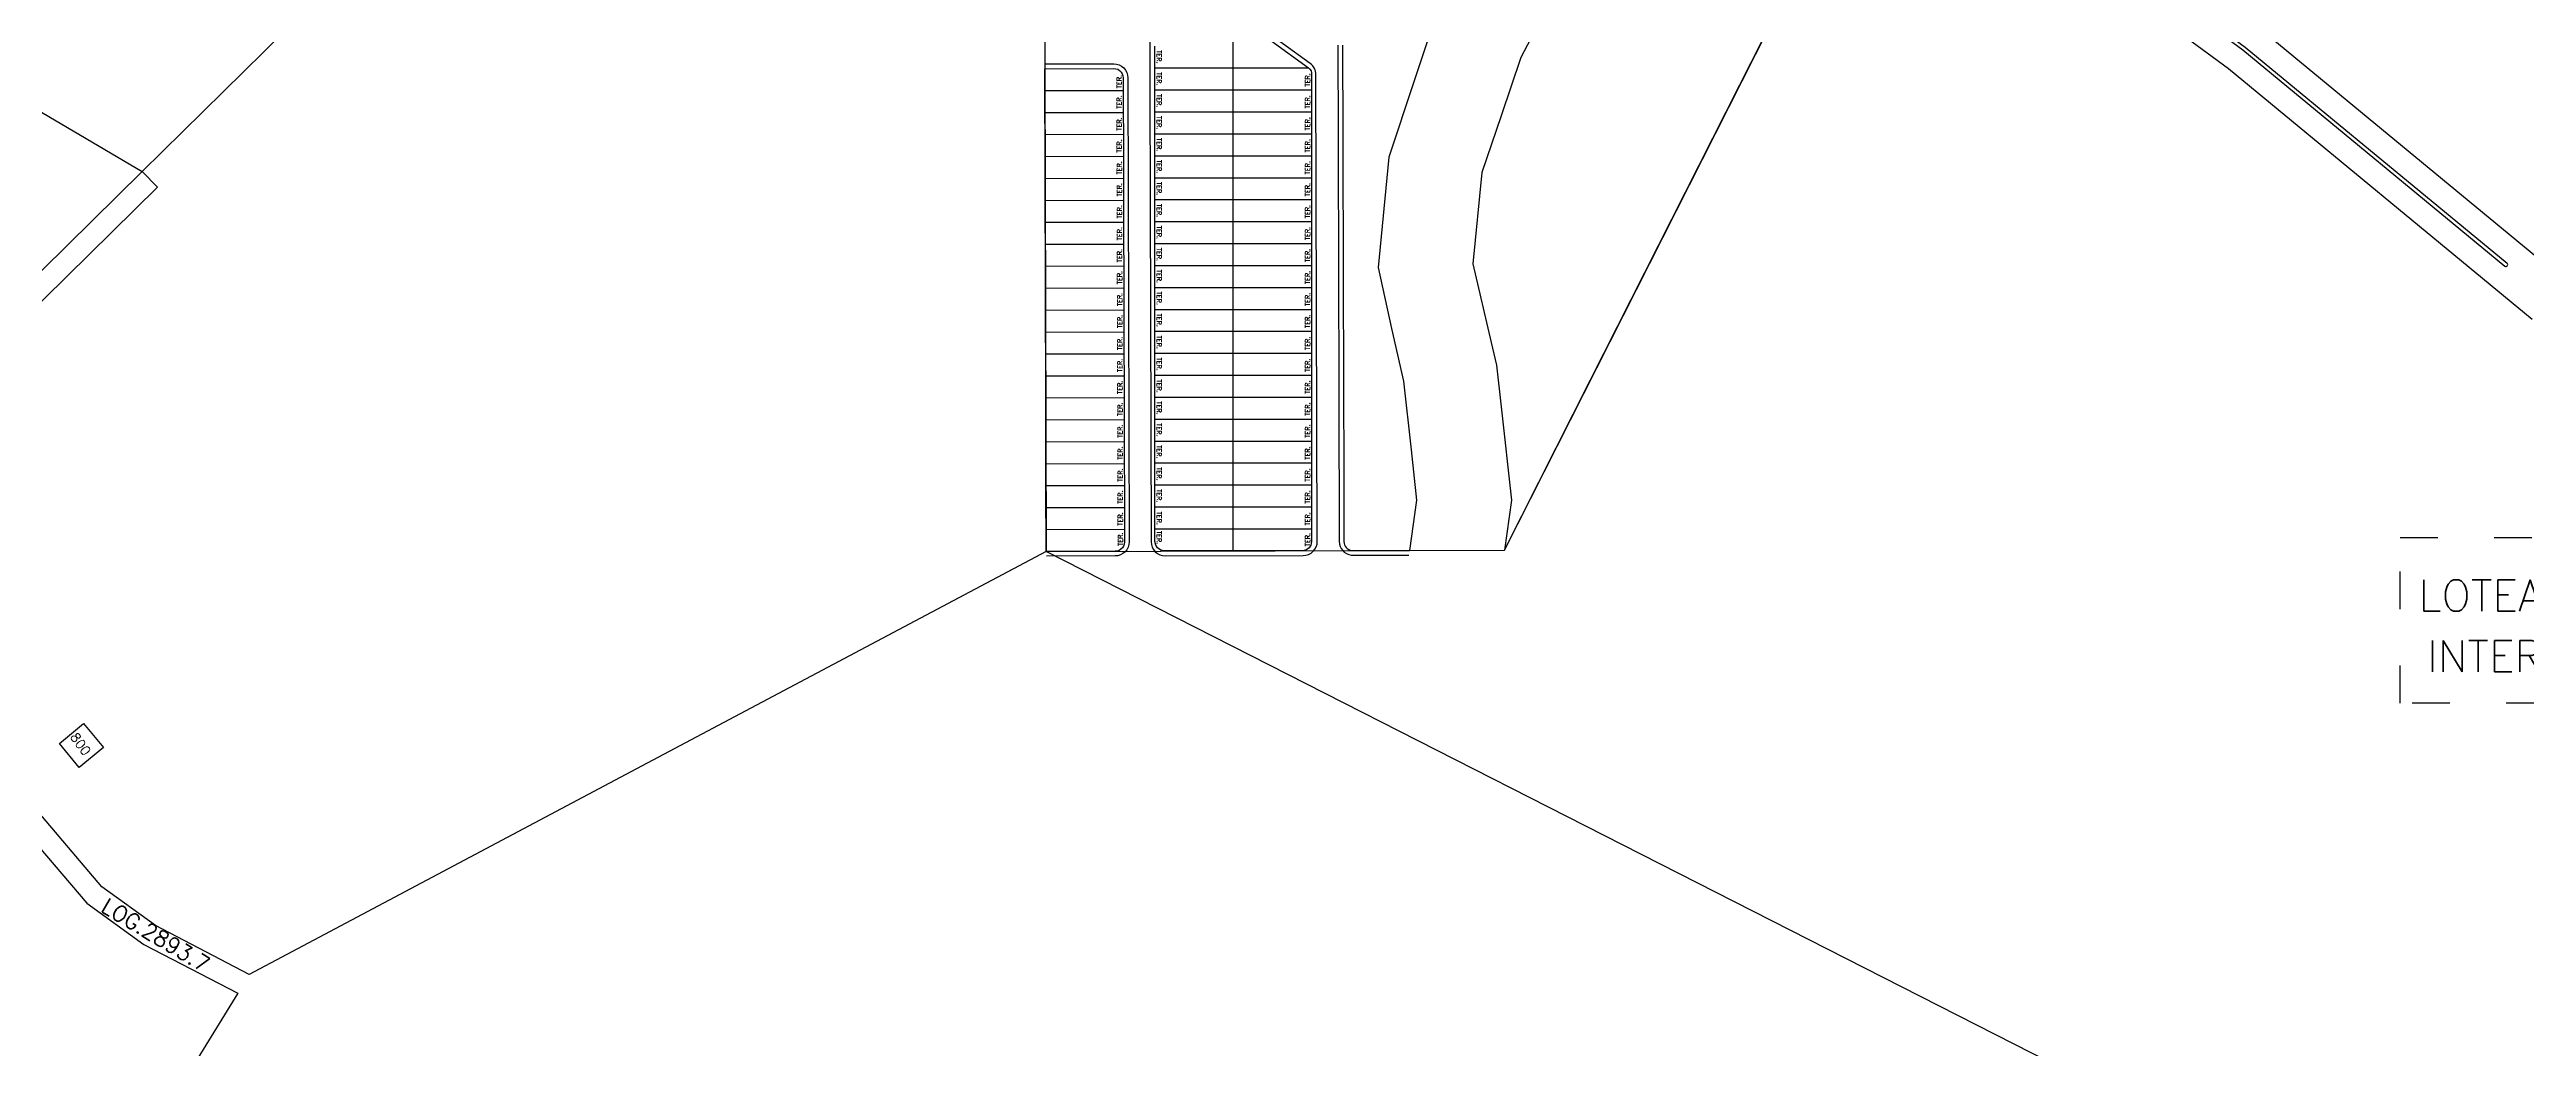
# Model space of a CAD drawing. Extents: x 714896 to 749292, y 8417558 to 8447149.
# Drawn here: x 742855 to 743645, y 8428664 to 8428983 of the extents above; entities that cross this region are included whole.
import ezdxf

# ---------------------------------------------------------------- set-up
doc = ezdxf.new("R2010")
doc.units = 0
doc.header["$MEASUREMENT"] = 0
doc.linetypes.add('ACAD_ISO03W100', pattern=[30, 12, -18])
for name, color, linetype in [('LOTE', 7, 'CONTINUOUS'), ('MEIO_FIO', 24, 'CONTINUOUS'), ('NUM-PORTA', 7, 'CONTINUOUS'), ('QUADRA', 6, 'CONTINUOUS'), ('TEXTO', 7, 'CONTINUOUS'), ('TEXTODERUA', 3, 'CONTINUOUS')]:
    doc.layers.add(name, color=color, linetype=linetype)
doc.styles.add('ROMANS', font='ROMANS.SHX', dxfattribs={"height": 1.5})

msp = doc.modelspace()

# ---------------------------------------------------------------- linework, layer by layer
at = {"layer": 'LOTE', "color": 7, "linetype": 'CONTINUOUS'}
for points in [[(742562.88, 8429133.82), (742884.46, 8428944.21)], [(742975.23, 8429033.6), (742884.46, 8428944.21)], [(743232.5, 8428823.25), (743232.5, 8428994.68)], [(743207.5, 8428977.25), (743256.49, 8428977.25)], [(743172.41, 8428970.02), (743197.41, 8428970.09)], [(743207.5, 8428970.25), (743257.5, 8428970.25)], [(743172.42, 8428963.02), (743197.42, 8428963.09)], [(743207.5, 8428963.25), (743257.5, 8428963.25)], [(743172.44, 8428956.02), (743197.44, 8428956.09)], [(743207.5, 8428956.25), (743257.5, 8428956.25)], [(743172.46, 8428949.02), (743197.46, 8428949.09)], [(743172.48, 8428942.02), (743197.48, 8428942.09)], [(743207.5, 8428949.25), (743257.5, 8428949.25)], [(743207.5, 8428942.25), (743257.5, 8428942.25)], [(743172.5, 8428935.02), (743197.5, 8428935.09)], [(743207.5, 8428935.25), (743257.5, 8428935.25)], [(743172.52, 8428928.02), (743197.52, 8428928.09)], [(743207.5, 8428928.25), (743257.5, 8428928.25)], [(743172.54, 8428921.02), (743197.54, 8428921.09)], [(743207.5, 8428921.25), (743257.5, 8428921.25)], [(743172.56, 8428914.02), (743197.56, 8428914.09)], [(743207.5, 8428914.25), (743257.5, 8428914.25)], [(743172.58, 8428907.02), (743197.58, 8428907.09)], [(743207.5, 8428907.25), (743257.5, 8428907.25)], [(743172.6, 8428900.02), (743197.6, 8428900.09)], [(743207.5, 8428900.25), (743257.5, 8428900.25)], [(743172.62, 8428893.02), (743197.62, 8428893.09)], [(743207.5, 8428893.25), (743257.5, 8428893.25)], [(743172.64, 8428886.02), (743197.64, 8428886.09)], [(743172.66, 8428879.02), (743197.66, 8428879.09)], [(743207.5, 8428886.25), (743257.5, 8428886.25)], [(743207.5, 8428879.25), (743257.5, 8428879.25)], [(743172.68, 8428872.02), (743197.68, 8428872.09)], [(743207.5, 8428872.25), (743257.5, 8428872.25)], [(743172.7, 8428865.02), (743197.7, 8428865.09)], [(743207.5, 8428865.25), (743257.5, 8428865.25)], [(743172.72, 8428858.02), (743197.72, 8428858.09)], [(743207.5, 8428858.25), (743257.5, 8428858.25)], [(743172.74, 8428851.02), (743197.74, 8428851.09)], [(743207.5, 8428851.25), (743257.5, 8428851.25)], [(743172.76, 8428844.02), (743197.76, 8428844.09)], [(743207.5, 8428844.25), (743257.5, 8428844.25)], [(743172.78, 8428837.02), (743197.78, 8428837.09)], [(743207.5, 8428837.25), (743257.5, 8428837.25)], [(743172.8, 8428830.02), (743197.8, 8428830.09)], [(743207.5, 8428830.25), (743257.5, 8428830.25)]]:
    msp.add_lwpolyline(points, dxfattribs=at)
at = {"layer": 'LOTE', "color": 7}
for points in [[(743370.52, 8429118.24), (743554.51, 8428982.99), (743638.09, 8428914.06)], [(743371.08, 8429119.06), (743555.23, 8428983.89), (743638.83, 8428914.94)]]:
    msp.add_lwpolyline(points, dxfattribs=at)
at = {"layer": 'LOTE', "color": 4, "linetype": 'CONTINUOUS'}
for points in [[(743399.61, 8429083.45), (743388.19, 8429065.25), (743378.25, 8429055.36), (743371.36, 8429048.51), (743362.38, 8429037.14), (743340.15, 8429009), (743336.98, 8429004.78), (743330.63, 8428992.7), (743324.28, 8428980.56), (743317.93, 8428961.94), (743311.76, 8428943.86), (743308.94, 8428914.81), (743314.75, 8428889.71), (743316.44, 8428882.44), (743317.93, 8428869.17), (743321.28, 8428839.35), (743319.02, 8428823.42)], [(743296.69, 8428992.6), (743290.23, 8428973.19), (743282.1, 8428948.77), (743278.68, 8428913.56), (743282.93, 8428894.14), (743286.82, 8428877.36), (743289.28, 8428855.46), (743290.99, 8428839.42), (743288.71, 8428823.34)]]:
    msp.add_lwpolyline(points, dxfattribs=at)
at = {"layer": 'LOTE', "linetype": 'CONTINUOUS'}
for points in [[(744045.2, 8428379.06), (743172.82, 8428823.02), (743319.02, 8428823.42), (743436.92, 8429056.39), (743438.3, 8429059.11), (743549.93, 8428977.05), (743646.82, 8428897.14)], [(743650.4, 8428915.11), (743559.81, 8428989.83)]]:
    msp.add_lwpolyline(points, dxfattribs=at)
at = {"layer": 'LOTE', "color": 7, "linetype": 'ACAD_ISO03W100'}
msp.add_lwpolyline([(743604.71, 8428827.52), (743710.56, 8428827.52), (743710.56, 8428774.64), (743604.71, 8428774.64)], close=True, dxfattribs=at)
at = {"layer": 'LOTE', "color": 7, "linetype": 'CONTINUOUS', "flags": 128}
msp.add_lwpolyline([(742858.05, 8428761.79), (742865.76, 8428768.16), (742872.13, 8428760.45), (742864.42, 8428754.08), (742858.05, 8428761.79)], dxfattribs=at)
at = {"layer": 'LOTE', "color": 7}
msp.add_arc((743638.45, 8428914.51), 0.575, 232.05141, 47.99592, dxfattribs=at)
at = {"layer": 'MEIO_FIO', "color": 24, "linetype": 'CONTINUOUS'}
msp.add_lwpolyline([(743257.03, 8428978.71), (743212.94, 8429010.68, 0.613463), (743205.8, 8429007.03), (743206.31, 8428826.11, 0.414214), (743210.82, 8428821.62), (743254.82, 8428821.74, 0.414214), (743259.31, 8428826.26), (743258.89, 8428975.08, 0.23957)], format="xyb", close=True, dxfattribs=at)
msp.add_lwpolyline([(743265.87, 8428984.55), (743265.89, 8428975), (743265.92, 8428965.45), (743265.95, 8428952.71), (743266, 8428936.79), (743266.03, 8428927.23), (743266.06, 8428914.5), (743266.11, 8428898.57), (743266.13, 8428889.02), (743266.16, 8428879.47), (743266.19, 8428866.73), (743266.22, 8428857.18), (743266.27, 8428841.25), (743266.29, 8428831.7), (743266.3, 8428828.52), (743266.31, 8428826.26), (743266.41, 8428825.31), (743266.63, 8428824.62), (743266.96, 8428823.95), (743267.4, 8428823.34), (743267.92, 8428822.83), (743268.6, 8428822.36), (743269.38, 8428822.02), (743270.13, 8428821.87), (743271.14, 8428821.79), (743275.49, 8428821.8), (743288.49, 8428821.84)], dxfattribs=at)
msp.add_lwpolyline([(743172.41, 8428978.52), (743194.38, 8428978.58, -0.414214), (743198.89, 8428974.09), (743199.31, 8428826.09, -0.414214), (743194.82, 8428821.58), (743172.98, 8428821.51)], format="xyb", dxfattribs=at)
at = {"layer": 'QUADRA', "color": 6, "linetype": 'CONTINUOUS'}
for points in [[(742761.81, 8429305.12), (743080.2, 8429074.22), (743083.2, 8429076.08), (743172.28, 8429015.01), (743172.36, 8428987.02), (743172.39, 8428977.02), (743172.82, 8428823.02), (743045.51, 8428755.45), (742918.6, 8428688.1), (742918.6, 8428688.1), (742888.71, 8428703.67), (742871.65, 8428716.04), (742825.37, 8428770.54)], [(742809.86, 8428860.93), (742889.37, 8428939.22), (742884.46, 8428944.21), (742804.69, 8428865.65)]]:
    msp.add_lwpolyline(points, dxfattribs=at)
at = {"layer": 'QUADRA'}
for points in [[(743267.37, 8428984.56), (743267.39, 8428975), (743267.42, 8428965.45), (743267.45, 8428952.71), (743267.5, 8428936.79), (743267.53, 8428927.24), (743267.56, 8428914.5), (743267.61, 8428898.58), (743267.63, 8428889.02), (743267.66, 8428879.47), (743267.69, 8428866.73), (743267.72, 8428857.18), (743267.77, 8428841.26), (743267.79, 8428831.71), (743267.8, 8428828.52), (743267.81, 8428826.35), (743267.89, 8428825.61), (743268.02, 8428825.18), (743268.24, 8428824.73), (743268.54, 8428824.33), (743268.88, 8428823.99), (743269.34, 8428823.68), (743269.84, 8428823.46), (743270.34, 8428823.35), (743271.19, 8428823.29), (743275.49, 8428823.3), (743288.71, 8428823.34), (743319.02, 8428823.42), (743346.5, 8428877.73), (743394.13, 8428971.83), (743436.92, 8429056.39)], [(743232.5, 8428994.68), (743256.49, 8428977.25), (743256.93, 8428976.9), (743257.35, 8428976.37), (743257.5, 8428975.72), (743257.5, 8428970.25), (743257.5, 8428963.25), (743257.5, 8428956.25), (743257.5, 8428949.25), (743257.5, 8428942.25), (743257.5, 8428935.25), (743257.5, 8428928.25), (743257.5, 8428921.25), (743257.5, 8428914.25), (743257.5, 8428907.25), (743257.5, 8428900.25), (743257.5, 8428893.25), (743257.5, 8428886.25), (743257.5, 8428879.25), (743257.5, 8428872.25), (743257.5, 8428865.25), (743257.5, 8428858.25), (743257.5, 8428851.25), (743257.5, 8428844.25), (743257.5, 8428837.25), (743257.5, 8428830.25), (743257.5, 8428826.25), (743257.22, 8428824.98), (743256.7, 8428824.21), (743255.65, 8428823.48), (743254.5, 8428823.25), (743232.5, 8428823.25), (743210.5, 8428823.25), (743209.37, 8428823.47), (743208.33, 8428824.18), (743207.78, 8428825), (743207.5, 8428826.25), (743207.5, 8428830.25), (743207.5, 8428837.25), (743207.5, 8428844.25), (743207.5, 8428851.25), (743207.5, 8428858.25), (743207.5, 8428865.25), (743207.5, 8428872.25), (743207.5, 8428879.25), (743207.5, 8428886.25), (743207.5, 8428893.25), (743207.5, 8428900.25), (743207.5, 8428907.25), (743207.5, 8428914.25), (743207.5, 8428921.25), (743207.5, 8428928.25), (743207.5, 8428935.25), (743207.5, 8428942.25), (743207.5, 8428949.25), (743207.5, 8428956.25), (743207.5, 8428963.25), (743207.5, 8428970.25), (743207.5, 8428977.25), (743207.5, 8428984.25)]]:
    msp.add_lwpolyline(points, dxfattribs=at)
msp.add_lwpolyline([(743172.39, 8428977.02), (743194.39, 8428977.08), (743195.06, 8428977), (743195.63, 8428976.81), (743196.22, 8428976.45), (743196.75, 8428975.93), (743197.1, 8428975.38), (743197.32, 8428974.73), (743197.39, 8428974.09), (743197.4, 8428972.51), (743197.41, 8428970.09), (743197.42, 8428963.09), (743197.44, 8428956.09), (743197.46, 8428949.09), (743197.48, 8428942.09), (743197.5, 8428935.09), (743197.52, 8428928.09), (743197.54, 8428921.09), (743197.56, 8428914.09), (743197.58, 8428907.09), (743197.6, 8428900.09), (743197.62, 8428893.09), (743197.64, 8428886.09), (743197.66, 8428879.09), (743197.68, 8428872.09), (743197.7, 8428865.09), (743197.72, 8428858.09), (743197.74, 8428851.09), (743197.76, 8428844.09), (743197.78, 8428837.09), (743197.8, 8428830.09), (743197.81, 8428826.09), (743197.73, 8428825.39), (743197.5, 8428824.75), (743197.12, 8428824.17), (743196.65, 8428823.71), (743196.09, 8428823.36), (743195.51, 8428823.16), (743194.82, 8428823.08), (743172.82, 8428823.02), (743172.76, 8428844.02), (743172.68, 8428872.02), (743172.58, 8428907.02), (743172.48, 8428942.02), (743172.39, 8428977.02)], close=True, dxfattribs=at)
at = {"layer": 'QUADRA', "color": 6}
msp.add_lwpolyline([(742807.3, 8428780.6), (742866.86, 8428710.87), (742885.02, 8428697.7), (742914.93, 8428682.11), (742889.16, 8428640.12), (743114.26, 8428189.27), (743080.21, 8428116.47), (743032.67, 8428014.85), (743088.88, 8427987.74), (743059.93, 8427929.3), (742998.58, 8427960.16), (742998.58, 8427960.16), (743004.36, 8427971.8), (743027.05, 8428017.48), (742990.83, 8428034.45), (742986.79, 8428025.3), (742973.21, 8428031.66), (742977.25, 8428040.81), (742887.6, 8428082.81), (742871.45, 8428146.71), (742827.21, 8428167.79)], dxfattribs=at)

# ---------------------------------------------------------------- texts
at = {"layer": 'NUM-PORTA', "color": 7, "style": 'ROMANS'}
msp.add_text('800', height=3, rotation=305.90228, dxfattribs=at).set_placement((742861.34, 8428763.85))
at = {"layer": 'TEXTO', "style": 'ROMANS'}
for rotation, p in [(269.72954, (743208.09, 8428982.91)), (89.74786, (743196.83, 8428970.74)), (269.72954, (743208.09, 8428975.91)), (89.72954, (743256.97, 8428971.3)), (89.72954, (743196.85, 8428964.25)), (269.72954, (743208.09, 8428968.91)), (89.72954, (743256.97, 8428964.3)), (89.72954, (743196.87, 8428957.25)), (269.72954, (743208.09, 8428961.91)), (89.72954, (743256.97, 8428957.3)), (89.72954, (743196.89, 8428950.25)), (269.72954, (743208.09, 8428954.91)), (89.72954, (743256.97, 8428950.3)), (89.72954, (743196.91, 8428943.25)), (269.72954, (743208.09, 8428947.91)), (89.72954, (743256.97, 8428943.3)), (89.72954, (743196.93, 8428936.25)), (269.72954, (743208.09, 8428940.91)), (89.72954, (743256.97, 8428936.3)), (89.72954, (743196.95, 8428929.25)), (89.72954, (743196.97, 8428922.25)), (269.72954, (743208.09, 8428933.91)), (269.72954, (743208.09, 8428926.91)), (89.72954, (743256.97, 8428929.3)), (89.72954, (743256.97, 8428922.3)), (89.72954, (743196.99, 8428915.25)), (269.72954, (743208.09, 8428919.91)), (89.72954, (743256.97, 8428915.3)), (89.72954, (743197.01, 8428908.25)), (269.72954, (743208.09, 8428912.91)), (89.72954, (743256.97, 8428908.3)), (89.72954, (743197.03, 8428901.25)), (269.72954, (743208.09, 8428905.91)), (89.72954, (743256.97, 8428901.3)), (89.72954, (743197.05, 8428894.25)), (269.72954, (743208.09, 8428898.91)), (89.72954, (743256.97, 8428894.3)), (89.72954, (743197.07, 8428887.25)), (269.72954, (743208.09, 8428891.91)), (89.72954, (743256.97, 8428887.3)), (89.72954, (743197.09, 8428880.25)), (269.72954, (743208.09, 8428884.91)), (89.72954, (743256.97, 8428880.3)), (89.72954, (743197.11, 8428873.25)), (269.72954, (743208.09, 8428877.91)), (269.72954, (743208.09, 8428870.91)), (89.72954, (743256.97, 8428873.3)), (89.72954, (743197.13, 8428866.25)), (89.72954, (743197.15, 8428859.25)), (269.72954, (743208.09, 8428863.91)), (89.72954, (743256.97, 8428866.3)), (89.72954, (743256.97, 8428859.3)), (89.72954, (743197.17, 8428852.25)), (269.72954, (743208.09, 8428856.91)), (89.72954, (743256.97, 8428852.3)), (89.72954, (743197.19, 8428845.25)), (269.72954, (743208.09, 8428849.91)), (89.72954, (743256.97, 8428845.3)), (89.72954, (743197.21, 8428838.25)), (269.72954, (743208.09, 8428842.91)), (89.72954, (743256.97, 8428838.3)), (89.72954, (743197.22, 8428831.25)), (269.72954, (743208.09, 8428835.76)), (89.72954, (743256.97, 8428831.3)), (89.72954, (743197.24, 8428824.8)), (269.72954, (743208.09, 8428829.59)), (89.72954, (743256.97, 8428824.66))]:
    msp.add_text('TER.', height=1.502, rotation=rotation, dxfattribs=at).set_placement(p)
for s, p in [('LOTEAMENTO', (743610.59, 8428803.98)), ('INTERLAGOS', (743613.34, 8428784.64))]:
    msp.add_text(s, height=10, dxfattribs=at).set_placement(p)
at = {"layer": 'TEXTODERUA', "style": 'ROMANS'}
msp.add_text('LOG.2893.7', height=5, rotation=329.03853, dxfattribs=at).set_placement((742870.97, 8428708.44))

doc.saveas('drawing.dxf')
